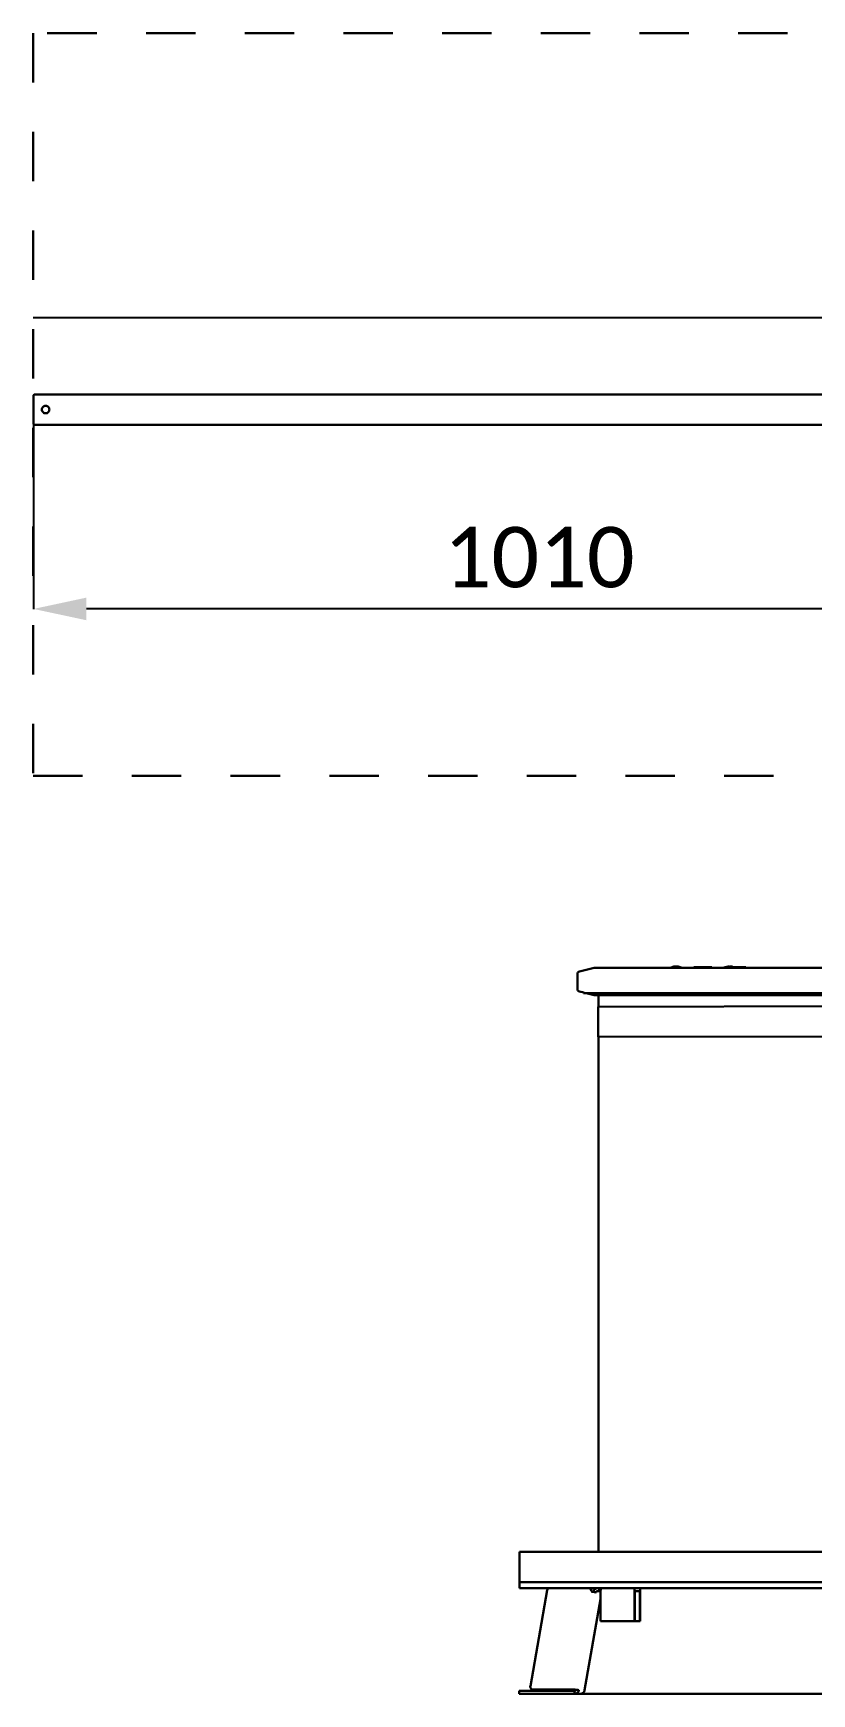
# Model space of a CAD drawing. Header units: millimetres. Extents: x 13935 to 21534, y -198 to 9202.
# Drawn here: x 17523 to 18038, y 1352 to 2452 of the extents above; entities that cross this region are included whole.
import ezdxf

# ---------------------------------------------------------------- set-up
doc = ezdxf.new("R2010")
doc.units = ezdxf.units.MM
doc.header["$LTSCALE"] = 326.7
doc.header["$PDMODE"] = 3
doc.header["$PDSIZE"] = 8
doc.linetypes.add('DOT', pattern=[0.2, 0.1, -0.1])
doc.layers.get('0').update_dxf_attribs({"linetype": 'CONTINUOUS'})
doc.layers.get('Defpoints').update_dxf_attribs({"linetype": 'CONTINUOUS'})
doc.styles.get("Standard").update_dxf_attribs({"font": 'calibri.ttf'})
doc.dimstyles.new('DIMSTYLE_1', dxfattribs={"dimtxt": 40, "dimasz": 35, "dimexe": 0.08, "dimexo": 1, "dimgap": 1, "dimtad": 1, "dimdsep": 46, "dimtxsty": 'Standard', "dimblk": '_FILLED', "dimblk1": '_FILLED', "dimblk2": '_FILLED', "dimcen": 0.09, "dimazin": 2, "dimtp": 0.01, "dimtm": 0.01, "dimtfac": 1, "dimtofl": 0, "dimtmove": 0, "dimatfit": 3, "dimldrblk": '_FILLED', "dimfxl": 1, "dimtolj": 1, "dimarcsym": 0})

# ---------------------------------------------------------------- blocks, each defined once
blk = doc.blocks.new('_FILLED')
at = {"color": 0, "linetype": 'ByBlock'}
blk.add_solid([(0, 0), (-1, 0.214), (-1, -0.214)], dxfattribs=at)
blk = doc.blocks.new('*D129')
at = {"color": 0, "linetype": 'Continuous', "lineweight": -2}
for p, q in [((17522.8, 2192.9), (17522.8, 2070.8)), ((18500.4, 2070.9), (17557.8, 2070.9)), ((18535.4, 1353.5), (18535.4, 2071))]:
    blk.add_line(p, q, dxfattribs=at)
at = {"layer": 'Defpoints', "color": 0}
for p in [(17522.8, 2193.9), (17522.8, 2070.9), (18535.4, 1352.5)]:
    blk.add_point(p, dxfattribs=at)
at = {"color": 0, "linetype": 'ByBlock', "lineweight": -2, "xscale": 35, "yscale": 35, "zscale": 35, "rotation": 180}
blk.add_blockref('_FILLED', (17522.8, 2070.9), dxfattribs=at)
at = {"color": 0, "linetype": 'ByBlock', "lineweight": -2, "xscale": 35, "yscale": 35, "zscale": 35}
blk.add_blockref('_FILLED', (18535.4, 2070.9), dxfattribs=at)
at = {"color": 0, "lineweight": 30, "insert": (17857.5, 2125.2), "char_height": 40, "attachment_point": 2, "line_spacing_factor": 0.9}
blk.add_mtext('\\A1;\\A1;1010', dxfattribs=at)

msp = doc.modelspace()

# ---------------------------------------------------------------- linework, layer by layer
at = {"color": 0, "linetype": 'DOT', "lineweight": 30}
for p, q in [((18414.02212, 2452.1701), (17522.60387, 2452.1701)), ((17522.60387, 2452.1701), (17522.60387, 1956.36941)), ((17522.60387, 1960.40025), (18414.02212, 1960.40025))]:
    msp.add_line(p, q, dxfattribs=at)
msp.add_line((18532.60387, 2263.60729), (17522.60387, 2263.60729))
at = {"color": 0, "linetype": 'Continuous', "lineweight": 30}
for p, q in [((17522.81887, 2212.43115), (17522.81887, 2193.43115)), ((17523.31887, 2212.93115), (18284.5497, 2212.93115)), ((17523.31887, 2192.93115), (18284.5497, 2192.93115)), ((17882.77526, 1829.01938), (17882.77526, 1819.33093)), ((17884.13455, 1830.7646), (17893.88352, 1833.22646)), ((18097.94191, 1833.22646), (17893.88352, 1833.22646)), ((17960.37357, 1833.68126), (17959.3016, 1833.22646)), ((17971.68728, 1833.68126), (17960.37357, 1833.68126)), ((17960.47005, 1833.22646), (17960.37357, 1833.68126)), ((17971.78376, 1833.22646), (17971.68728, 1833.68126)), ((17980.6835, 1833.75989), (17982.69985, 1834.17516)), ((17981.9271, 1833.22565), (17983.00099, 1833.68126)), ((17983.00099, 1834.17516), (17982.70025, 1834.17516)), ((17994.3147, 1833.68126), (17983.00099, 1833.68126)), ((17983.00099, 1833.68126), (17983.09746, 1833.22646)), ((17994.3147, 1833.68126), (17994.41112, 1833.22673)), ((17884.13455, 1817.58572), (17886.9746, 1816.86853)), ((17886.87527, 1816.47516), (17886.87527, 1816.89362)), ((18097.97735, 1816.47516), (17886.87527, 1816.47516)), ((17888.53237, 1816.47516), (17893.88352, 1815.12386)), ((18097.98021, 1815.12386), (17893.88352, 1815.12386)), ((17896.87526, 1807.49171), (17896.87526, 1815.12386)), ((17896.4959, 1807.49171), (18097.99545, 1807.91802)), ((17896.53822, 1787.49175), (17896.4959, 1807.49171)), ((18098.03777, 1787.91806), (17896.53822, 1787.49175)), ((17896.87526, 1446.47516), (17896.87526, 1787.49175)), ((17844.37526, 1422.47516), (17844.37526, 1446.47516)), ((17844.37527, 1446.47516), (18504.37526, 1446.47516)), ((18504.37526, 1426.47516), (17844.37527, 1426.47516)), ((18504.37526, 1422.47516), (17844.37527, 1422.47516)), ((17862.82773, 1421.117), (17851.66189, 1357.59606)), ((17892.1284, 1420.80009), (17890.72719, 1422.47516)), ((17890.8843, 1422.47516), (17892.28551, 1420.80009)), ((17892.01759, 1420.16975), (17892.1284, 1420.80009)), ((17892.1747, 1420.16975), (17892.01759, 1420.16975)), ((17892.01759, 1420.16975), (17892.16958, 1420.14292)), ((17892.1284, 1420.80009), (17892.28551, 1420.80009)), ((17892.28551, 1420.80009), (17892.1747, 1420.16975)), ((17893.23502, 1419.9961), (17895.19855, 1419.64881)), ((17895.02265, 1422.22338), (17894.81203, 1422.47516)), ((17894.96914, 1422.47516), (17895.14296, 1422.26737)), ((17896.18032, 1420.47516), (17898.18943, 1420.47516)), ((17897.17723, 1422.47516), (17897.17723, 1420.47516)), ((17897.41289, 1422.47516), (17897.41289, 1420.47516)), ((17898.17414, 1400.47516), (17898.17414, 1419.47516)), ((17920.61812, 1419.47516), (17920.61812, 1400.47516)), ((17920.77523, 1419.47516), (17920.77523, 1400.47516)), ((17924.15308, 1420.47516), (17920.85378, 1420.47516)), ((17924.23163, 1400.47516), (17924.23163, 1419.47516)), ((17924.38874, 1400.47516), (17924.38874, 1419.47516)), ((17887.60643, 1354.95577), (17898.17414, 1415.07401)), ((17898.17414, 1400.47516), (17924.38874, 1400.47516)), ((17844.19032, 1352.47516), (17844.19032, 1354.47516)), ((17844.19033, 1354.47516), (17880.88111, 1354.47516)), ((17880.60565, 1355.24876), (17853.62541, 1355.24876)), ((17857.58292, 1354.5244), (17881.15763, 1354.5244)), ((17880.80255, 1354.47516), (17880.80255, 1352.47516)), ((17880.88111, 1352.47516), (17880.88111, 1354.47516)), ((17887.60642, 1354.95573), (17887.59702, 1354.95421)), ((18715.8807, 1352.47516), (17844.19032, 1352.47516))]:
    msp.add_line(p, q, dxfattribs=at)
for centre, radius, start, end in [((17523.31887, 2212.43115), 0.5, 90, 180), ((17523.31887, 2193.43115), 0.5, 180, 270), ((17884.57526, 1829.01938), 1.8, 104.1723377, 180), ((17947.55597, 1829.21766), 4.95751, 89.95816666, 94.31468202), ((17947.55563, 1829.19259), 4.98258, 86.12261797, 89.9545258), ((17947.13444, 1828.07896), 6.18427, 58.11453764, 60.06290172), ((17982.70164, 1829.19821), 4.97694, 85.52038418, 90.02067953), ((17982.69784, 1829.14652), 5.02877, 83.14893785, 85.52319066), ((17983.90768, 1829.1914), 4.98335, 85.20425149, 90.15820684), ((17983.78832, 1828.70424), 5.48608, 68.91375117, 71.13233038), ((17884.57526, 1819.33093), 1.8, 180, 255.8276623), ((17853.64139, 1357.24844), 2.0098, 170.03992873, 179.99081722), ((17857.58345, 1356.50996), 1.98556, 263.02895927, 269.98486438), ((17884.6517, 1355.43724), 2.96208, 270.00062142, 271.44809098)]:
    msp.add_arc(centre, radius, start, end, dxfattribs=at)
for points, knots in [([(17528.36037, 2202.91291), (17528.36037, 2203.54024), (17528.89232, 2204.8471), (17530.81884, 2205.63436), (17532.74537, 2204.84712), (17533.27737, 2203.54028), (17533.27737, 2202.91291)], [0, 0, 0, 0, 0.2500190838, 0.5000050486, 0.7499619072, 1, 1, 1, 1]), ([(17533.27737, 2202.91291), (17533.27737, 2202.28575), (17532.74528, 2200.97904), (17530.81889, 2200.19295), (17528.8925, 2200.97902), (17528.36037, 2202.28571), (17528.36037, 2202.91291)], [0, 0, 0, 0, 0.2499991199, 0.5000055079, 0.749981351, 1, 1, 1, 1]), ([(17944.99758, 1833.49705), (17944.94041, 1833.46568), (17944.82664, 1833.40078), (17944.715, 1833.33227), (17944.65952, 1833.29701)], [0, 0, 0, 0, 0.4979914683, 1, 1, 1, 1]), ([(17950.22069, 1833.43808), (17950.15723, 1833.47462), (17950.02954, 1833.54511), (17949.89932, 1833.61083), (17949.8339, 1833.64231)], [0, 0, 0, 0, 0.5021470185, 1, 1, 1, 1]), ([(17863.75424, 1422.47788), (17863.51489, 1422.33164), (17863.09354, 1421.93208), (17862.87636, 1421.39363), (17862.82773, 1421.117)], [0, 0, 0, 0, 0.4996583345, 1, 1, 1, 1]), ([(17892.16958, 1420.14292), (17892.43864, 1420.09553), (17892.79435, 1420.03354), (17893.15022, 1419.9725), (17893.23683, 1419.95771)], [0, 0, 0, 0, 0.7566567966, 1, 1, 1, 1]), ([(17893.23502, 1419.9961), (17893.19981, 1419.9961), (17893.08552, 1420.01882), (17892.73168, 1420.06867), (17892.41354, 1420.12751), (17892.1747, 1420.16975)], [0, 0, 0, 0, 0.0983176598, 0.3228549783, 1, 1, 1, 1]), ([(17896.18032, 1422.47516), (17895.49814, 1422.47516), (17894.08798, 1421.97257), (17893.35336, 1420.66929), (17893.23502, 1419.9961)], [0, 0, 0, 0, 0.499509969, 1, 1, 1, 1]), ([(17893.23683, 1419.95771), (17893.48691, 1419.915), (17893.93951, 1419.8396), (17894.53059, 1419.73991), (17894.93426, 1419.68458), (17895.13543, 1419.64881), (17895.19855, 1419.64881)], [0, 0, 0, 0, 0.3832100638, 0.6932854869, 0.9046504035, 1, 1, 1, 1]), ([(17895.19855, 1419.64881), (17895.238, 1419.8732), (17895.48289, 1420.30761), (17895.95293, 1420.47516), (17896.18032, 1420.47516)], [0, 0, 0, 0, 0.5004899754, 1, 1, 1, 1]), ([(17898.17414, 1419.47516), (17898.17414, 1419.73104), (17898.17747, 1420.06932), (17898.1857, 1420.40749), (17898.18802, 1420.48983)], [0, 0, 0, 0, 0.7564622613, 1, 1, 1, 1]), ([(17898.18802, 1420.48983), (17898.1956, 1420.75806), (17898.21484, 1421.23781), (17898.25711, 1421.79791), (17898.29943, 1422.14231), (17898.33322, 1422.31797), (17898.35902, 1422.41737), (17898.39303, 1422.47516), (17898.4098, 1422.47516)], [0, 0, 0, 0, 0.3996503272, 0.7159239456, 0.8334220871, 0.9202445927, 0.975028699, 1, 1, 1, 1]), ([(17920.63201, 1420.48983), (17920.62968, 1420.40749), (17920.62145, 1420.06932), (17920.61812, 1419.73104), (17920.61812, 1419.47516)], [0, 0, 0, 0, 0.2435377735, 1, 1, 1, 1]), ([(17920.85378, 1422.47516), (17920.83702, 1422.47516), (17920.803, 1422.41737), (17920.7772, 1422.31797), (17920.74341, 1422.14231), (17920.70109, 1421.79791), (17920.65883, 1421.23781), (17920.63958, 1420.75807), (17920.63201, 1420.48983)], [0, 0, 0, 0, 0.0249712851, 0.0797553689, 0.1665778276, 0.2840759513, 0.6003495719, 1, 1, 1, 1]), ([(17920.77523, 1419.47516), (17920.77523, 1419.60275), (17920.77863, 1419.83818), (17920.79188, 1420.11685), (17920.80788, 1420.29515), (17920.82119, 1420.39041), (17920.83235, 1420.44103), (17920.84559, 1420.47516), (17920.85378, 1420.47516)], [0, 0, 0, 0, 0.3792583056, 0.7010520338, 0.8248604952, 0.9173977464, 0.975635008, 1, 1, 1, 1]), ([(17924.38874, 1419.47516), (17924.38874, 1419.85792), (17924.38075, 1420.41403), (17924.35196, 1421.1204), (17924.32352, 1421.571), (17924.29078, 1421.93511), (17924.2508, 1422.22091), (17924.21747, 1422.37284), (17924.17766, 1422.47516), (17924.15308, 1422.47516)], [0, 0, 0, 0, 0.3792282986, 0.5506289019, 0.7010888288, 0.8248623533, 0.9173957226, 0.9756451307, 1, 1, 1, 1]), ([(17924.15308, 1420.47516), (17924.16127, 1420.47516), (17924.17451, 1420.44103), (17924.18567, 1420.39041), (17924.19898, 1420.29515), (17924.21498, 1420.11685), (17924.22823, 1419.83818), (17924.23163, 1419.60275), (17924.23163, 1419.47516)], [0, 0, 0, 0, 0.0243650468, 0.0826023927, 0.1751397767, 0.2989483077, 0.6207420409, 1, 1, 1, 1]), ([(17851.6316, 1357.24876), (17851.6316, 1356.73875), (17852.05548, 1355.67698), (17853.11652, 1355.24876), (17853.62541, 1355.24876)], [0, 0, 0, 0, 0.5005470499, 1, 1, 1, 1]), ([(17856.0482, 1355.24771), (17856.20778, 1355.05466), (17856.60379, 1354.72613), (17857.09394, 1354.56943), (17857.34247, 1354.53908)], [0, 0, 0, 0, 0.50009401, 1, 1, 1, 1]), ([(17881.80964, 1355.13751), (17881.71171, 1355.14594), (17881.31023, 1355.18143), (17880.90899, 1355.21959), (17880.60565, 1355.24876)], [0, 0, 0, 0, 0.2438867568, 1, 1, 1, 1]), ([(17881.81795, 1355.13354), (17881.74967, 1354.94522), (17881.49126, 1354.60244), (17881.08105, 1354.47516), (17880.88111, 1354.47516)], [0, 0, 0, 0, 0.5004660839, 1, 1, 1, 1]), ([(17880.88111, 1352.47516), (17881.56328, 1352.47516), (17882.97344, 1352.97774), (17883.70807, 1354.28102), (17883.8264, 1354.95421)], [0, 0, 0, 0, 0.499509969, 1, 1, 1, 1]), ([(17883.17441, 1355.04591), (17883.07824, 1355.04901), (17882.62271, 1355.07008), (17882.16807, 1355.10664), (17881.80964, 1355.13751)], [0, 0, 0, 0, 0.2110263117, 1, 1, 1, 1]), ([(17883.8264, 1354.95421), (17883.75845, 1354.95421), (17883.54108, 1354.99383), (17883.32409, 1355.0222), (17883.17441, 1355.04591)], [0, 0, 0, 0, 0.3095838277, 1, 1, 1, 1]), ([(17887.59702, 1354.95421), (17887.48072, 1354.29262), (17886.76856, 1353.01162), (17885.39682, 1352.49304), (17884.72655, 1352.4761)], [0, 0, 0, 0, 0.5004681982, 1, 1, 1, 1])]:
    msp.add_open_spline(points, degree=3, knots=knots, dxfattribs=at)
for points in [[(17945.97097, 1833.91983), (17945.63458, 1833.81039), (17945.30769, 1833.66725), (17944.99758, 1833.49705)], [(17947.18299, 1834.16112), (17946.77222, 1834.13016), (17946.36269, 1834.04727), (17945.97097, 1833.91983)], [(17949.8339, 1833.64231), (17949.2301, 1833.93283), (17948.56108, 1834.11849), (17947.89256, 1834.16377)], [(17951.57905, 1833.34552), (17950.74441, 1833.85871), (17949.73891, 1834.17448), (17948.75912, 1834.17492)], [(17979.89094, 1833.3514), (17980.1443, 1833.50679), (17980.40955, 1833.64461), (17980.6835, 1833.75989)], [(17983.29772, 1834.13938), (17983.79928, 1834.07913), (17984.29608, 1833.94128), (17984.76006, 1833.74147)], [(17984.32431, 1834.15731), (17984.74466, 1834.12202), (17985.16325, 1834.03193), (17985.56242, 1833.89555)]]:
    msp.add_open_spline(points, degree=3, dxfattribs=at)

# ---------------------------------------------------------------- dimensions: what is measured, and where the dimension line sits
dim = msp.add_linear_dim(base=(17522.81887, 2070.87835), p1=(18535.43526, 1352.47516), p2=(17522.81887, 2193.91382), angle=180, text='\\A1;1010', dimstyle='DIMSTYLE_1', override={"dimtxsty": 'Standard'}, dxfattribs=at)
dim.commit()
dim.dimension.update_dxf_attribs({"geometry": '*D129', "text_midpoint": (17857.4853, 2070.87835), "dimtype": 160})

doc.saveas('drawing.dxf')
